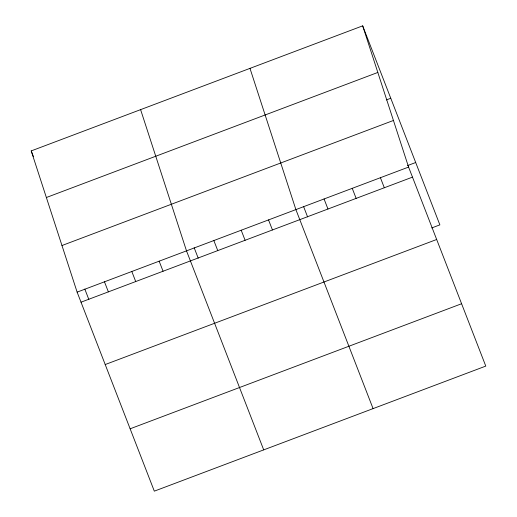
<?xml version="1.0" encoding="UTF-8"?>
<svg xmlns="http://www.w3.org/2000/svg" width="517" height="517" viewBox="0 0 517 517"><rect width="100%" height="100%" fill="white"/><g stroke="black" fill="none" stroke-linecap="round" stroke-linejoin="round"><path stroke-width="0.78" d="M362.682 25.85L408.585 167.075L485.78 366.094L154.318 491.15L77.123 292.131L31.22 150.906L362.682 25.85L439.877 224.869L431.721 227.945M46.368 197.513L377.83 72.451M386.322 99.943L390.768 98.262M61.975 245.53L393.437 120.467M407.532 165.589L415.687 162.512M77.123 292.131L408.585 167.075M81.027 302.187L412.482 177.131M105.21 364.543L436.671 239.487M130.135 428.793L461.591 303.738M380.409 177.706L384.312 187.755M352.239 188.33L356.135 198.386M324.062 198.961L327.965 209.017M303.569 206.516L307.596 216.907M373.08 408.611L295.886 209.592L249.982 68.367M268.543 219.912L272.446 229.968M241.2 230.227L245.097 240.282M213.851 240.547L217.754 250.596M194.185 247.785L198.218 258.177M263.702 449.88L186.508 250.861L140.605 109.636M159.158 261.175L163.062 271.231M131.816 271.496L135.719 281.552M104.473 281.81L108.37 291.866M31.22 150.906L33.45 156.651M84.807 289.055L88.834 299.446"/></g></svg>
